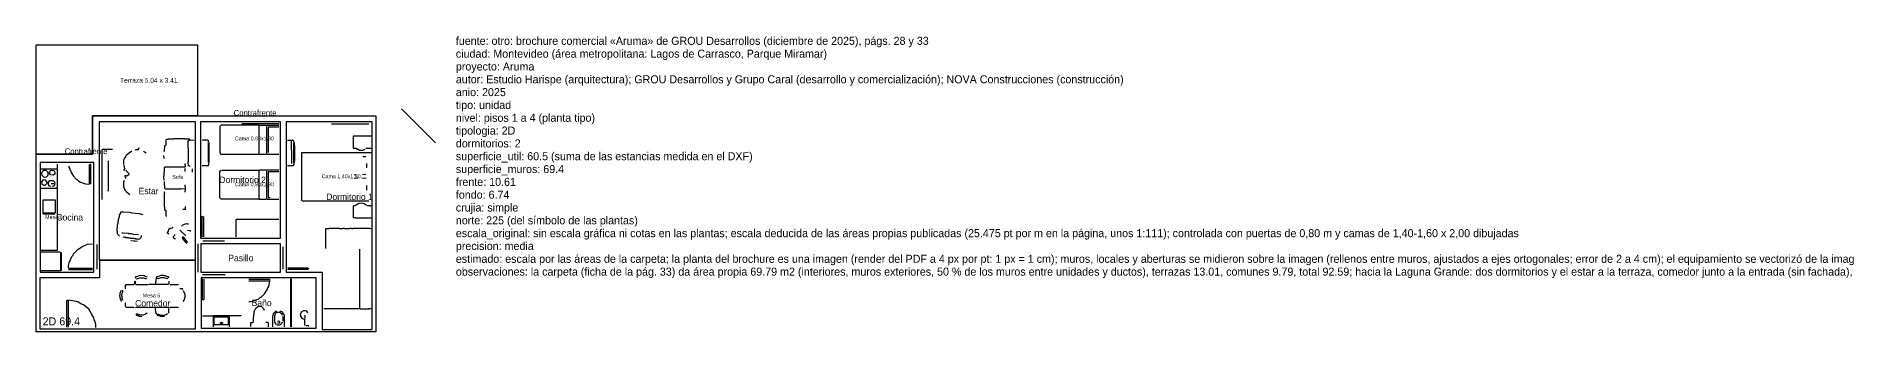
# Model space of a CAD drawing. Header units: metres. Extents: x 0 to 113, y 0 to 9.
# Drawn here: x 0 to 56.6, y 0 to 9.2 of the extents above; entities that cross this region are included whole.
import ezdxf

# ---------------------------------------------------------------- set-up
doc = ezdxf.new("R2010")
doc.units = ezdxf.units.M
for name, color, linetype in [('Trazo_Cotas', 9, 'Continuous'), ('Trazo_Datos', 7, 'Continuous'), ('Trazo_Entrada', 1, 'Continuous'), ('Trazo_Equipamiento', 8, 'Continuous'), ('Trazo_Estancias', 3, 'Continuous'), ('Trazo_Fachada', 30, 'Continuous'), ('Trazo_Norte', 1, 'Continuous'), ('Trazo_Puertas', 1, 'Continuous'), ('Trazo_Unidad', 7, 'Continuous'), ('Trazo_Ventanas', 5, 'Continuous')]:
    doc.layers.add(name, color=color, linetype=linetype)

msp = doc.modelspace()

# ---------------------------------------------------------------- linework, layer by layer
at = {"layer": 'Trazo_Cotas'}
msp.add_lwpolyline([(5.04, 6.74), (1.76, 6.74), (1.76, 5.54), (0, 5.54), (0, 8.95), (5.04, 8.95)], close=True, dxfattribs=at)
at = {"layer": 'Trazo_Entrada'}
msp.add_line((1.87, 0), (1, 0), dxfattribs=at)
at = {"layer": 'Trazo_Equipamiento', "color": 9}
for p, q in [((7.58, 6.49), (6.42, 6.49)), ((6.96, 6.43), (6.96, 5.55)), ((6.97, 6.44), (7.18, 6.44)), ((7.19, 6.43), (7.19, 5.55)), ((7.2, 6.44), (7.58, 6.44)), ((9.22, 6.49), (10.39, 6.49)), ((4.81, 5.99), (4.93, 5.98)), ((5.38, 5.28), (5.38, 5.89)), ((7.85, 5.98), (7.98, 5.98)), ((3.44, 5.57), (3.35, 5.62)), ((6.97, 5.54), (7.18, 5.54)), ((7.2, 5.54), (7.58, 5.54)), ((10.33, 5.11), (10.33, 5.25)), ((4.65, 5), (4.65, 5.09)), ((4.66, 4.47), (4.65, 4.58)), ((4.88, 4.98), (4.88, 5.08)), ((5.8, 5.04), (6.95, 5.04)), ((6.96, 5.03), (6.96, 4.15)), ((7.18, 5.04), (6.97, 5.04)), ((7.19, 5.03), (7.19, 4.15)), ((7.58, 5.04), (7.2, 5.04)), ((9.93, 4.9), (10.03, 4.89)), ((10.05, 4.79), (9.93, 4.78)), ((10.31, 4.78), (10.17, 4.79)), ((10.3, 4.9), (10.19, 4.89)), ((10.33, 4.42), (10.33, 4.56)), ((2.8, 4.39), (2.92, 4.28)), ((4.65, 4.35), (4.66, 4.45)), ((6.97, 4.14), (7.18, 4.14)), ((7.2, 4.14), (7.58, 4.14)), ((5.23, 3.6), (5.23, 2.96)), ((4.49, 3.17), (4.67, 2.99)), ((3.11, 1.47), (3.5, 1.47)), ((4.14, 1.58), (4.14, 1.48)), ((1.01, 0.14), (1.01, 0.98))]:
    msp.add_line(p, q, dxfattribs=at)
at = {"layer": 'Trazo_Equipamiento', "color": 8}
for p, q in [((0.67, 5.09), (0.67, 5.23)), ((0.16, 5.08), (0.65, 5.08)), ((0.47, 4.62), (0.57, 4.62)), ((0.66, 4.51), (0.66, 5.07)), ((0.58, 3.7), (0.23, 3.7)), ((0.77, 1.92), (0.77, 2.46)), ((1.02, 1.98), (1.76, 1.98)), ((5.25, 1), (5.25, 1.64)), ((6.64, 1.59), (7.29, 1.59)), ((7.94, 1.65), (7.94, 0.15)), ((7.96, 1.65), (7.96, 0.15)), ((5.19, 0.5), (5.52, 0.5)), ((5.53, 0.49), (5.53, 0.15)), ((6.03, 0.49), (6.03, 0.15)), ((6.4, 0.5), (6.04, 0.5)), ((7.7, 0.48), (7.7, 0.33))]:
    msp.add_line(p, q, dxfattribs=at)
at = {"layer": 'Trazo_Equipamiento', "color": 9}
for points in [[(6.95, 6.44), (5.78, 6.44), (5.74, 6.4), (5.74, 5.58), (5.77, 5.54), (6.95, 5.54)], [(7.58, 6.38), (7.26, 6.38), (7.25, 6.37), (7.25, 5.59)], [(2.38, 5.69), (2.33, 5.69), (2.32, 5.68), (2.31, 5.69), (2.07, 5.69), (2.05, 5.67), (2.05, 4.13)], [(3.23, 5.73), (3.19, 5.72), (3.19, 5.68), (3.18, 5.67), (3.13, 5.67), (3.12, 5.66), (3.09, 5.67)], [(4.8, 6), (4.79, 6.01), (4.65, 6.01), (4.64, 6.02), (4.3, 6.02), (4.29, 6.01), (4.12, 6.01), (4.11, 6), (4.07, 6), (4.05, 5.98), (4.05, 5.82), (4.01, 5.8), (4, 5.63), (3.98, 5.62)], [(4.8, 5.99), (4.78, 5.97), (4.76, 5.97), (4.74, 5.93), (4.74, 5.73), (4.75, 5.72), (4.75, 5.3), (4.74, 5.29), (4.74, 5.24), (4.75, 5.2), (4.77, 5.18), (4.81, 5.18)], [(5.38, 5.91), (5.38, 5.96), (5.36, 5.98), (5.2, 5.98), (5.19, 5.97)], [(5.39, 5.27), (5.4, 5.28), (5.4, 5.89), (5.39, 5.9)], [(7.98, 5.25), (7.99, 5.26), (7.99, 5.65), (7.98, 5.66), (7.98, 5.95), (7.99, 5.97)], [(8.05, 5.91), (8.05, 5.95), (8.02, 5.98), (8, 5.98)], [(8.05, 5.28), (8.04, 5.29), (8.05, 5.31), (8.05, 5.89)], [(8.06, 5.27), (8.08, 5.32), (8.07, 5.35), (8.08, 5.38), (8.08, 5.8), (8.07, 5.81), (8.07, 5.89), (8.06, 5.9)], [(10.27, 5.69), (10.19, 5.65), (10.1, 5.65), (10.06, 5.68), (10.04, 5.68), (10, 5.72), (9.92, 5.72), (9.91, 5.73), (9.91, 6.11), (10.45, 6.11), (10.46, 6.1)], [(10.46, 5.73), (10.45, 5.72), (10.3, 5.72)], [(2.26, 4.37), (2.25, 4.41), (2.26, 4.43), (2.26, 5.33)], [(2.74, 5.22), (2.74, 5.33), (2.76, 5.41), (2.78, 5.43), (2.82, 5.52), (2.91, 5.59), (2.99, 5.64)], [(2.74, 5.2), (2.75, 5.12), (2.77, 5.07), (2.74, 5.05), (2.74, 5.02)], [(3.99, 5.4), (4, 5.41), (3.99, 5.5)], [(4, 4.73), (3.99, 4.85), (4, 4.86), (4, 4.97), (4.01, 4.98), (4.01, 5.11), (4.03, 5.14)], [(4.03, 5.14), (4.65, 5.14), (4.66, 5.15), (4.65, 5.25)], [(5.38, 5.26), (5.38, 5.21), (5.36, 5.18), (5.18, 5.18)], [(8.05, 5.26), (8.05, 5.22), (8.02, 5.18), (7.85, 5.18)], [(10.46, 5.58), (8.29, 5.58), (8.29, 4.1), (8.31, 4.08), (10.39, 4.08)], [(10.2, 5.47), (10.29, 5.47), (10.3, 5.46)], [(2.8, 4.39), (2.76, 4.46), (2.74, 4.53), (2.74, 4.68), (2.76, 4.73)], [(2.9, 4.91), (2.83, 4.85), (2.78, 4.87), (2.77, 4.86), (2.77, 4.84), (2.8, 4.81), (2.78, 4.77)], [(2.81, 5.04), (2.81, 5.02), (2.9, 4.93)], [(4, 4.69), (4, 4.57), (4.01, 4.56), (4.01, 4.48), (4.02, 4.47)], [(6.95, 4.14), (5.78, 4.14), (5.74, 4.18), (5.74, 5.01), (5.78, 5.04)], [(7.58, 4.99), (7.26, 4.99), (7.25, 4.98), (7.25, 4.2), (7.26, 4.19), (7.31, 4.19)], [(4, 4.37), (4.01, 4.35), (4, 4.32), (4, 3.91), (4.01, 3.9), (4.01, 3.81), (4.05, 3.78), (4.05, 3.62), (4.07, 3.61)], [(4.03, 4.46), (4.52, 4.46), (4.53, 4.47), (4.65, 4.46)], [(10.32, 3.94), (10.25, 3.99), (10.17, 4.01), (10.08, 4), (9.98, 3.94)], [(2.6, 2.98), (2.55, 3.03), (2.54, 3.06), (2.54, 3.13), (2.53, 3.14), (2.54, 3.34), (2.56, 3.4), (2.56, 3.45), (2.57, 3.46), (2.57, 3.5), (2.6, 3.6), (2.6, 3.64), (2.66, 3.74), (2.7, 3.75), (2.71, 3.74), (2.92, 3.73), (2.99, 3.71), (3.22, 3.69), (3.33, 3.66)], [(4.65, 3.91), (4.65, 3.84), (4.66, 3.82), (4.65, 3.81), (4.58, 3.81)], [(5.18, 2.96), (5.18, 3.6), (5.22, 3.61)], [(6.25, 2.96), (6.25, 3.5), (6.26, 3.51), (7.58, 3.51)], [(10.46, 3.55), (10.45, 3.54), (10.25, 3.54), (10.24, 3.55), (10.21, 3.54), (9.99, 3.54), (9.98, 3.55), (9.92, 3.55), (9.91, 3.56), (9.91, 3.93), (9.92, 3.94), (9.96, 3.94)], [(10.34, 3.94), (10.45, 3.94), (10.46, 3.92)], [(3.2, 3.02), (3.04, 3.03), (2.98, 3.05), (2.89, 3.05), (2.88, 3.06), (2.72, 3.07), (2.71, 3.08), (2.67, 3.07)], [(3.25, 2.91), (3.24, 2.89), (3.19, 2.88), (3.18, 2.89), (3.11, 2.89), (3.08, 2.91), (3.05, 2.9), (3.04, 2.91), (2.95, 2.91), (2.92, 2.93), (2.88, 2.92), (2.87, 2.93), (2.8, 2.93), (2.77, 2.95), (2.74, 2.94), (2.72, 2.95)], [(3.16, 2.83), (3.09, 2.82), (3.08, 2.83), (2.96, 2.84)], [(3.28, 3), (3.27, 2.93), (3.25, 2.91)], [(4.14, 3.04), (4.1, 3.08), (4.1, 3.1), (4.13, 3.14), (4.14, 3.2), (4.19, 3.23), (4.26, 3.24), (4.28, 3.26)], [(4.32, 3.03), (4.32, 3), (4.28, 2.96), (4.28, 2.94), (4.31, 2.91), (4.35, 2.91)], [(4.54, 3.29), (4.58, 3.33), (4.66, 3.37), (4.73, 3.38), (4.75, 3.35)], [(4.56, 2.95), (4.57, 2.91), (4.65, 2.8), (4.71, 2.75)], [(4.74, 2.78), (4.62, 2.93), (4.57, 2.96)], [(4.83, 3.13), (4.8, 3.15), (4.73, 3.16)], [(9.05, 2.6), (9.05, 3.21), (9.06, 3.22), (9.15, 3.22), (9.16, 3.23), (9.25, 3.23), (9.26, 3.22), (9.29, 3.23), (9.46, 3.23), (9.47, 3.22), (9.57, 3.22), (9.58, 3.23), (9.62, 3.23), (9.63, 3.22), (9.79, 3.22), (9.8, 3.23), (9.84, 3.23), (9.85, 3.22), (9.89, 3.22), (9.9, 3.23), (10.4, 3.23), (10.43, 3.22), (10.46, 3.23)], [(10.11, 0.72), (10.11, 2.57), (10.11, 2.58)], [(3.11, 1.67), (3.1, 1.68), (3.11, 1.72), (3.14, 1.72), (3.25, 1.76), (3.37, 1.75), (3.4, 1.73), (3.45, 1.72), (3.46, 1.7)], [(3.77, 1.67), (3.76, 1.68), (3.77, 1.72), (3.8, 1.72), (3.9, 1.76), (3.98, 1.76), (3.99, 1.75), (4.03, 1.75), (4.09, 1.72), (4.12, 1.72), (4.13, 1.68)], [(8.5, 1.99), (8.51, 1.96), (8.49, 1.94), (7.85, 1.94)], [(7.86, 1.98), (7.87, 1.99), (8.49, 1.99)], [(2.65, 1.29), (2.61, 1.19), (2.61, 1.14), (2.6, 1.13), (2.62, 1.02), (2.64, 0.99), (2.65, 0.94)], [(2.71, 0.97), (2.69, 1.04), (2.69, 1.1), (2.68, 1.11), (2.69, 1.2), (2.71, 1.24), (2.71, 1.3)], [(2.78, 1.34), (2.79, 1.35), (2.79, 1.44), (2.81, 1.47), (3.05, 1.47), (3.06, 1.48)], [(3.08, 1.58), (3.07, 1.57), (3.06, 1.48)], [(3.1, 1.48), (3.1, 1.54), (3.11, 1.55), (3.09, 1.58)], [(3.12, 1.66), (3.14, 1.65), (3.24, 1.68), (3.34, 1.68), (3.4, 1.66), (3.44, 1.66), (3.45, 1.67)], [(3.73, 1.48), (3.72, 1.47), (3.52, 1.47)], [(3.77, 1.67), (3.74, 1.64), (3.73, 1.48)], [(4.13, 1.47), (3.74, 1.47), (3.73, 1.48)], [(4.11, 1.67), (4.09, 1.65), (4, 1.68), (3.89, 1.68), (3.8, 1.65), (3.78, 1.67)], [(4.18, 1.47), (4.44, 1.47), (4.45, 1.46)], [(4.58, 1.31), (4.57, 1.34), (4.49, 1.34)], [(4.59, 0.94), (4.62, 0.98), (4.65, 1.08), (4.65, 1.16), (4.6, 1.28)], [(0.96, 0.14), (0.96, 0.97), (0.98, 0.99), (1, 0.99)], [(1.86, 0.13), (1.86, 0.24), (1.85, 0.25), (1.84, 0.32), (1.81, 0.37), (1.8, 0.43), (1.73, 0.56), (1.64, 0.7), (1.48, 0.84), (1.39, 0.87), (1.3, 0.93), (1.02, 0.99)], [(3.06, 0.75), (3.05, 0.76), (2.81, 0.76), (2.79, 0.8), (2.79, 0.89), (2.78, 0.9)], [(3.5, 0.75), (3.47, 0.76), (3.11, 0.76), (3.1, 0.75)], [(3.47, 0.56), (3.46, 0.58), (3.4, 0.54), (3.33, 0.52), (3.25, 0.52), (3.24, 0.53), (3.2, 0.53), (3.17, 0.55), (3.12, 0.55)], [(3.73, 0.75), (3.72, 0.76), (3.52, 0.76), (3.51, 0.75)], [(3.77, 0.55), (3.74, 0.6), (3.73, 0.74)], [(4.15, 0.75), (4.13, 0.76), (3.77, 0.76), (3.74, 0.75)], [(3.78, 0.55), (3.81, 0.55), (3.9, 0.52), (4, 0.52), (4.06, 0.54), (4.1, 0.57)], [(4.13, 0.58), (4.14, 0.59), (4.14, 0.71), (4.16, 0.73)], [(4.45, 0.77), (4.43, 0.76), (4.18, 0.76), (4.17, 0.75)], [(8.99, 0.71), (9, 0.72), (9.68, 0.72), (9.69, 0.71), (9.72, 0.72), (10.11, 0.72)], [(10.46, 0.7), (10.44, 0.71), (10.39, 0.71), (10.38, 0.7), (10.12, 0.7), (10.11, 0.72)], [(3.11, 0.54), (3.13, 0.52), (3.22, 0.49), (3.3, 0.48)], [(3.77, 0.54), (3.78, 0.52), (3.81, 0.52), (3.87, 0.49), (3.91, 0.49), (3.92, 0.48), (4.01, 0.49)]]:
    msp.add_lwpolyline(points, dxfattribs=at)
at = {"layer": 'Trazo_Equipamiento', "color": 8}
for points in [[(1.02, 5.17), (1.02, 5.13), (1.05, 5.08), (1.05, 5.05), (1.08, 5.02), (1.09, 4.97), (1.16, 4.85), (1.25, 4.76), (1.29, 4.74), (1.33, 4.7), (1.38, 4.67), (1.43, 4.66), (1.45, 4.64), (1.54, 4.61), (1.64, 4.6)], [(1.68, 4.6), (1.67, 4.61), (1.67, 5.22)], [(1.7, 4.6), (1.71, 4.61), (1.71, 5.24)], [(0.46, 4.53), (0.42, 4.54), (0.38, 4.59), (0.38, 4.66), (0.42, 4.71), (0.44, 4.72), (0.53, 4.72), (0.57, 4.68), (0.58, 4.63)], [(0.58, 4.61), (0.56, 4.55), (0.5, 4.53)], [(0.16, 2.54), (0.65, 2.54), (0.67, 2.56), (0.67, 4.49), (0.66, 4.5)], [(0.16, 4.48), (0.63, 4.48), (0.65, 4.5)], [(0.22, 3.71), (0.22, 4.11), (0.23, 4.12), (0.58, 4.12), (0.59, 4.11), (0.59, 3.71)], [(0.22, 3.7), (0.21, 3.69), (0.22, 3.68), (0.58, 3.68), (0.59, 3.69)], [(0.16, 2.49), (0.74, 2.49), (0.76, 2.47)], [(0.78, 1.91), (0.79, 1.92), (0.79, 2.46), (0.78, 2.47)], [(1.01, 1.99), (1.01, 2.07), (1.03, 2.15), (1.11, 2.35), (1.15, 2.39), (1.16, 2.43), (1.32, 2.59), (1.34, 2.59), (1.41, 2.65), (1.43, 2.65), (1.6, 2.73), (1.76, 2.74)], [(0.77, 1.91), (0.76, 1.9), (0.16, 1.9)], [(1.01, 1.97), (1.02, 1.94), (1.76, 1.94)], [(5.24, 0.99), (5.2, 1), (5.2, 1.65)], [(6.64, 1.64), (7.29, 1.64), (7.3, 1.6)], [(6.64, 0.94), (6.71, 0.94), (6.83, 0.97), (6.95, 1.03), (7.01, 1.08), (7.03, 1.08), (7.13, 1.18), (7.23, 1.33), (7.23, 1.35), (7.27, 1.41), (7.3, 1.58)], [(6.7, 0.16), (6.7, 0.28), (6.71, 0.29), (6.77, 0.29), (6.79, 0.31), (6.79, 0.46), (6.8, 0.47), (6.8, 0.54), (6.81, 0.55), (6.81, 0.63), (6.86, 0.74), (6.91, 0.78), (6.95, 0.8), (7.04, 0.79), (7.1, 0.72), (7.12, 0.67)], [(7.39, 0.15), (7.39, 0.5), (7.41, 0.54), (7.41, 0.57), (7.48, 0.63), (7.52, 0.65)], [(7.69, 0.51), (7.68, 0.54), (7.61, 0.6), (7.52, 0.6), (7.48, 0.58), (7.45, 0.53), (7.44, 0.5), (7.44, 0.32), (7.48, 0.25), (7.51, 0.22)], [(7.61, 0.65), (7.66, 0.63), (7.73, 0.56), (7.75, 0.51), (7.75, 0.15)], [(8.49, 0.59), (8.45, 0.64), (8.42, 0.65), (8.35, 0.65), (8.28, 0.61), (8.25, 0.53), (8.26, 0.52), (8.26, 0.48), (8.3, 0.42), (8.34, 0.4), (8.37, 0.4)], [(5.53, 0.5), (5.54, 0.51), (6.02, 0.51), (6.03, 0.5)], [(7.26, 0.15), (7.26, 0.27), (7.24, 0.29), (7.17, 0.29)], [(7.53, 0.22), (7.61, 0.22), (7.63, 0.23), (7.68, 0.28), (7.69, 0.31)], [(7.54, 0.33), (7.58, 0.34), (7.6, 0.32), (7.6, 0.28), (7.59, 0.27), (7.55, 0.27), (7.54, 0.28)], [(8.38, 0.39), (8.38, 0.21), (8.37, 0.2)], [(8.38, 0.52), (8.39, 0.51), (8.39, 0.41)], [(8.42, 0.17), (8.44, 0.19), (8.5, 0.2), (8.51, 0.17), (8.49, 0.16)]]:
    msp.add_lwpolyline(points, dxfattribs=at)
for points in [[(0.37, 4.97), (0.31, 5.03), (0.24, 5.03), (0.19, 4.99), (0.17, 4.95), (0.18, 4.88), (0.24, 4.82), (0.32, 4.83), (0.36, 4.87), (0.37, 4.91)], [(0.34, 4.67), (0.28, 4.74), (0.21, 4.73), (0.17, 4.68), (0.18, 4.61), (0.24, 4.57), (0.27, 4.57), (0.3, 4.59), (0.33, 4.62), (0.34, 4.65)], [(0.58, 4.92), (0.53, 4.88), (0.45, 4.89), (0.42, 4.95), (0.44, 5.02), (0.47, 5.04), (0.55, 5.03), (0.57, 5.01), (0.58, 4.97)], [(5.99, 0.47), (6, 0.46), (6, 0.23), (5.99, 0.22), (5.57, 0.22), (5.56, 0.23), (5.56, 0.46), (5.57, 0.47)], [(5.78, 0.3), (5.82, 0.29), (5.82, 0.27), (5.8, 0.25), (5.76, 0.26), (5.76, 0.29)]]:
    msp.add_lwpolyline(points, close=True, dxfattribs=at)
at = {"layer": 'Trazo_Estancias', "color": 2}
msp.add_lwpolyline([(1.97, 6.55), (1.97, 2.23), (4.98, 2.23), (4.98, 6.55)], close=True, dxfattribs=at)
at = {"layer": 'Trazo_Estancias', "color": 5}
for points in [[(5.13, 6.55), (5.13, 2.92), (7.63, 2.92), (7.63, 6.55)], [(7.81, 6.55), (7.81, 1.86), (8.93, 1.86), (8.93, 0.07), (10.5, 0.07), (10.5, 6.55)]]:
    msp.add_lwpolyline(points, close=True, dxfattribs=at)
at = {"layer": 'Trazo_Estancias', "color": 30}
msp.add_lwpolyline([(0.12, 5.28), (0.12, 1.86), (1.8, 1.86), (1.8, 5.28)], close=True, dxfattribs=at)
at = {"layer": 'Trazo_Estancias', "color": 8}
msp.add_lwpolyline([(5.14, 2.74), (5.14, 1.86), (7.63, 1.86), (7.63, 2.74)], close=True, dxfattribs=at)
at = {"layer": 'Trazo_Estancias', "color": 40}
msp.add_lwpolyline([(1.98, 2.23), (1.98, 1.68), (0.11, 1.68), (0.11, 0.09), (4.98, 0.09), (4.98, 2.23)], close=True, dxfattribs=at)
at = {"layer": 'Trazo_Estancias', "color": 4}
msp.add_lwpolyline([(5.15, 1.68), (5.15, 0.11), (8.75, 0.11), (8.75, 1.68)], close=True, dxfattribs=at)
at = {"layer": 'Trazo_Fachada'}
for p, q in [((1.76, 5.54), (1.76, 6.74)), ((1.76, 6.74), (10.59, 6.74)), ((0.02, 5.54), (1.76, 5.54))]:
    msp.add_line(p, q, dxfattribs=at)
at = {"layer": 'Trazo_Norte'}
msp.add_line((11.41, 6.95), (12.47, 5.89), dxfattribs=at)
at = {"layer": 'Trazo_Puertas'}
for p, q in [((5.88, 2.83), (5.21, 2.83)), ((1.9, 1.95), (1.9, 2.72)), ((5.06, 1.86), (5.06, 2.74)), ((7.72, 1.95), (7.72, 2.65)), ((5.9, 1.77), (5.2, 1.77))]:
    msp.add_line(p, q, dxfattribs=at)
at = {"layer": 'Trazo_Unidad'}
msp.add_lwpolyline([(10.61, 0), (0, 0), (0, 5.54), (1.76, 5.54), (1.76, 6.74), (10.61, 6.74)], close=True, dxfattribs=at)
at = {"layer": 'Trazo_Ventanas'}
for p, q in [((2.15, 6.74), (4.51, 6.74)), ((5.23, 6.74), (6.49, 6.74)), ((7.35, 6.74), (9.3, 6.74)), ((1.02, 5.54), (1.75, 5.54))]:
    msp.add_line(p, q, dxfattribs=at)

# ---------------------------------------------------------------- texts
at = {"layer": 'Trazo_Cotas'}
msp.add_text('Terraza 5.04 x 3.41', height=0.15, dxfattribs=at).set_placement((2.62, 7.77))
at = {"layer": 'Trazo_Datos'}
for s, p in [('fuente: otro: brochure comercial «Aruma» de GROU Desarrollos (diciembre de 2025), págs. 28 y 33', (13.11, 8.95)), ('ciudad: Montevideo (área metropolitana: Lagos de Carrasco, Parque Miramar)', (13.11, 8.55)), ('autor: Estudio Harispe (arquitectura); GROU Desarrollos y Grupo Caral (desarrollo y comercialización); NOVA Construcciones (construcción)', (13.11, 7.75)), ('proyecto: Aruma', (13.11, 8.15)), ('anio: 2025', (13.11, 7.35)), ('tipo: unidad', (13.11, 6.95)), ('nivel: pisos 1 a 4 (planta tipo)', (13.11, 6.55)), ('tipologia: 2D', (13.11, 6.15)), ('dormitorios: 2', (13.11, 5.75)), ('superficie_util: 60.5 (suma de las estancias medida en el DXF)', (13.11, 5.35)), ('superficie_muros: 69.4', (13.11, 4.95)), ('frente: 10.61', (13.11, 4.55)), ('fondo: 6.74', (13.11, 4.15)), ('crujia: simple', (13.11, 3.75)), ('norte: 225 (del símbolo de las plantas)', (13.11, 3.35)), ('escala_original: sin escala gráfica ni cotas en las plantas; escala deducida de las áreas propias publicadas (25.475 pt por m en la página, unos 1:111); controlada con puertas de 0,80 m y camas de 1,40-1,60 x 2,00 dibujadas', (13.11, 2.95)), ('estimado: escala por las áreas de la carpeta; la planta del brochure es una imagen (render del PDF a 4 px por pt: 1 px = 1 cm); muros, locales y aberturas se midieron sobre la imagen (rellenos entre muros, ajustados a ejes ortogonales; error de 2 a 4 cm); el equipamiento se vectorizó de la imagen (trazos aproximados) y los nombres de los muebles son medidas nominales; Estar, Comedor y Cocina integrada son un mismo ambiente: sus límites, sin muro, se trazaron según el amueblamiento del plano', (13.11, 2.15)), ('precision: media', (13.11, 2.55)), ('observaciones: la carpeta (ficha de la pág. 33) da área propia 69.79 m2 (interiores, muros exteriores, 50 % de los muros entre unidades y ductos), terrazas 13.01, comunes 9.79, total 92.59; hacia la Laguna Grande: dos dormitorios y el estar a la terraza, comedor junto a la entrada (sin fachada), cocina cerrada; se entra desde el palier (abajo), por el comedor; unidades 103 a 403; terrazas en Trazo_Cotas, fuera del contorno; Aruma, frente a la Laguna Grande de los Lagos de Carrasco (Parque Miramar), con el Parque Roosevelt del otro lado; edificio exento de 5 pisos y 37 apartamentos; la calle y el acceso están arriba en las plantas (Parque Roosevelt) y la laguna abajo', (13.11, 1.75))]:
    msp.add_text(s, height=0.25, dxfattribs=at).set_placement(p)
at = {"layer": 'Trazo_Equipamiento', "color": 8}
for s, p in [('Cama 0.90x1.90', (6.21, 5.97)), ('Sofa', (4.25, 4.77)), ('Cama 0.90x1.90', (6.21, 4.54)), ('Cama 1.40x1.90', (8.92, 4.79)), ('Mesada', (0.28, 3.52)), ('Mesa 6', (3.33, 1.07))]:
    msp.add_text(s, height=0.12, dxfattribs=at).set_placement(p)
at = {"layer": 'Trazo_Estancias', "color": 5}
for s, p in [('Dormitorio 2', (5.72, 4.64)), ('Dormitorio 1', (9.06, 4.11))]:
    msp.add_text(s, height=0.2, dxfattribs=at).set_placement(p)
at = {"layer": 'Trazo_Estancias', "color": 2}
msp.add_text('Estar', height=0.2, dxfattribs=at).set_placement((3.2, 4.29))
at = {"layer": 'Trazo_Estancias', "color": 30}
msp.add_text('Cocina', height=0.2, dxfattribs=at).set_placement((0.63, 3.47))
at = {"layer": 'Trazo_Estancias', "color": 8}
msp.add_text('Pasillo', height=0.2, dxfattribs=at).set_placement((6, 2.2))
at = {"layer": 'Trazo_Estancias', "color": 40}
msp.add_text('Comedor', height=0.2, dxfattribs=at).set_placement((3.09, 0.79))
at = {"layer": 'Trazo_Estancias', "color": 4}
msp.add_text('Baño', height=0.2, dxfattribs=at).set_placement((6.73, 0.8))
at = {"layer": 'Trazo_Fachada'}
for p in [(6.17, 6.74), (0.89, 5.54)]:
    msp.add_text('Contrafrente', height=0.18, dxfattribs=at).set_placement(p)
at = {"layer": 'Trazo_Unidad'}
msp.add_text('2D 69.4', height=0.25, dxfattribs=at).set_placement((0.2, 0.2))

doc.saveas('drawing.dxf')
